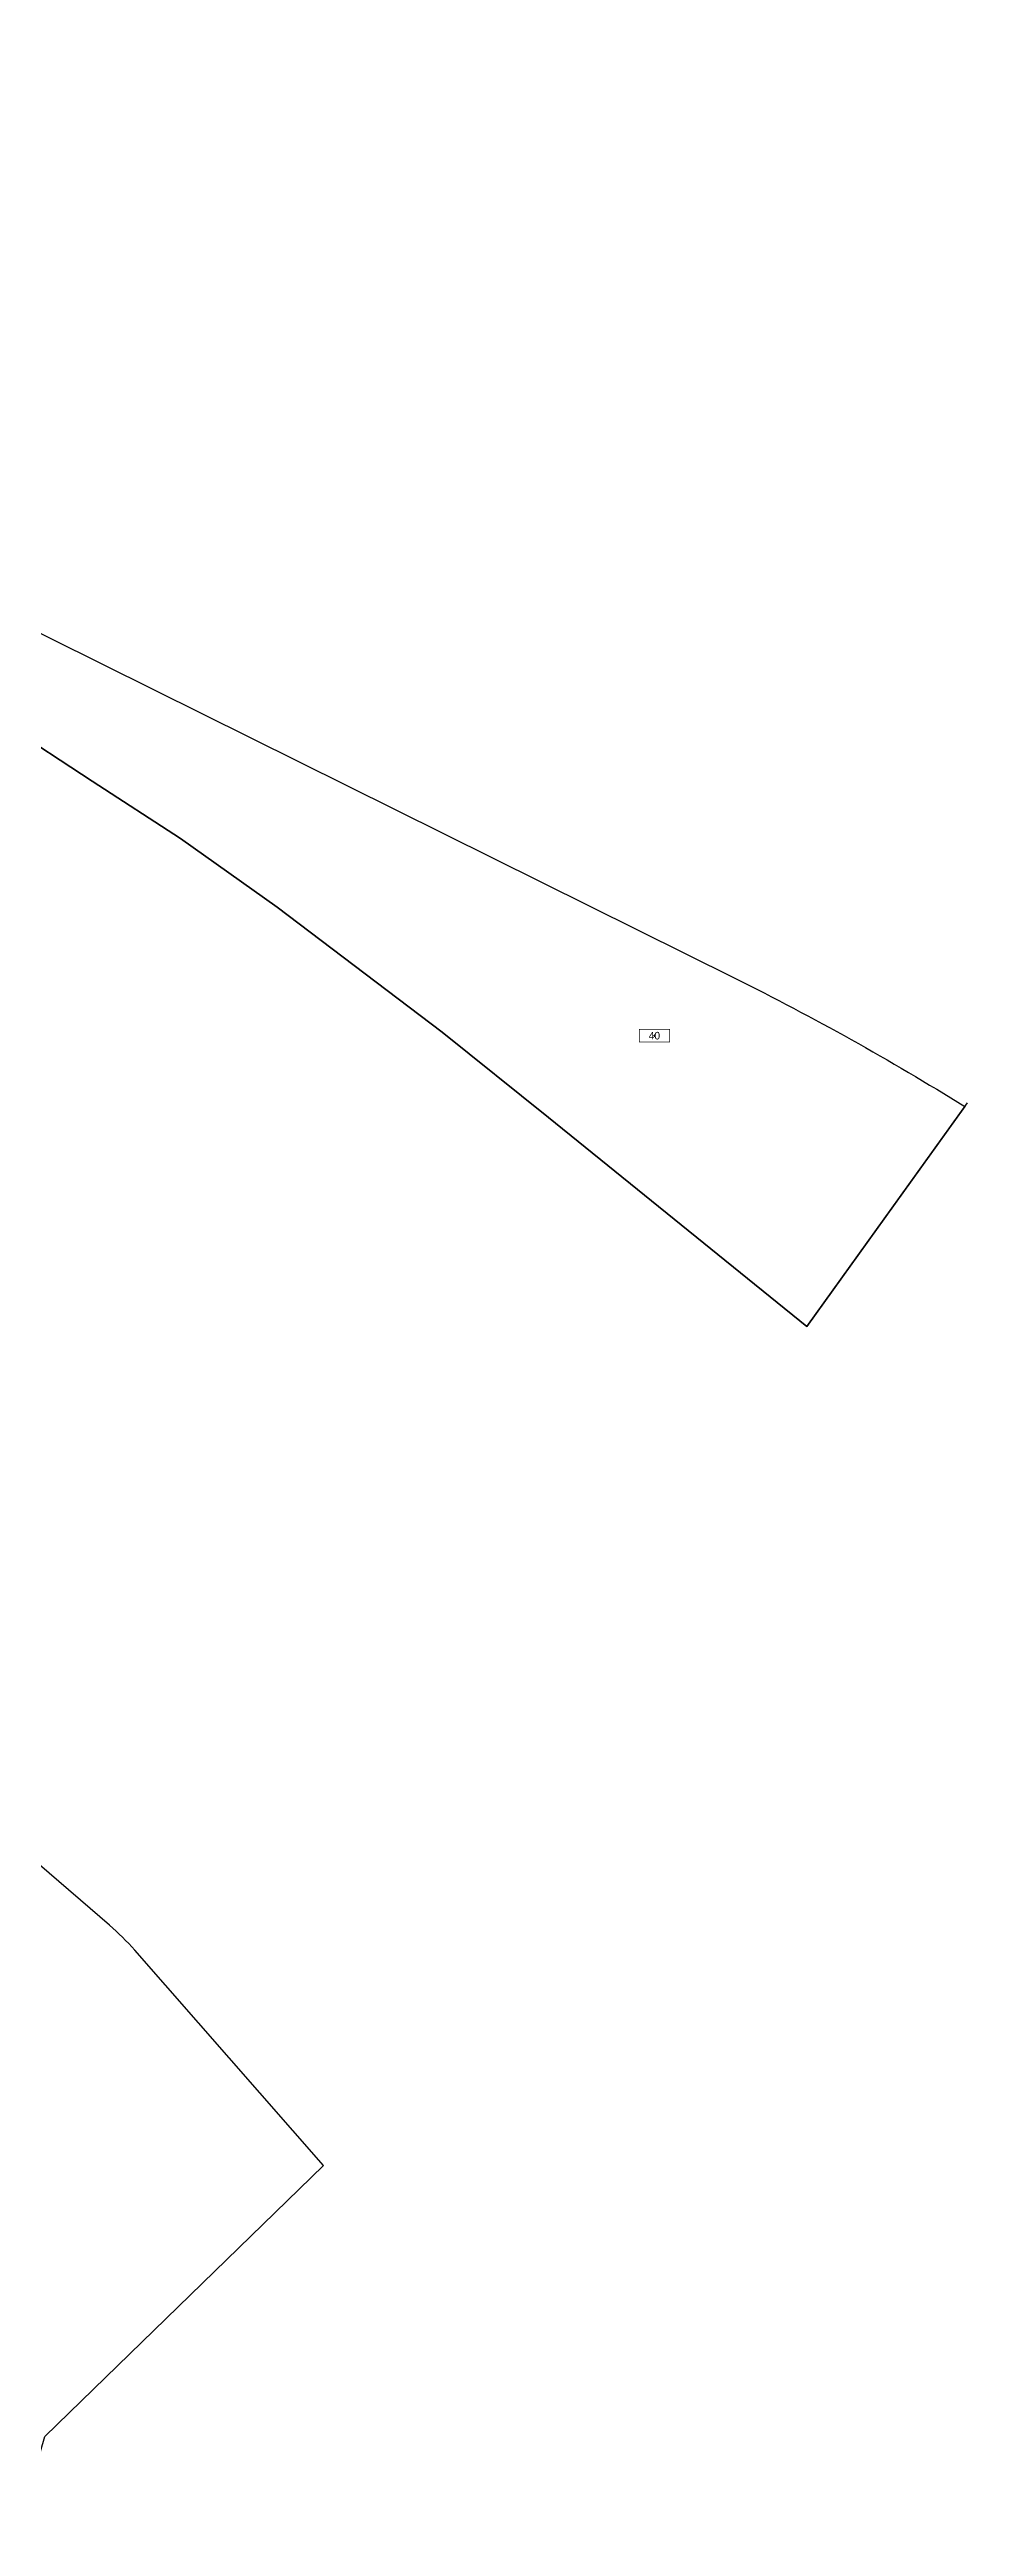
# Model space of a CAD drawing. Header units: metres. Extents: x 185880 to 187240, y 655268 to 656231.
# Drawn here: x 186210.2 to 186390.9, y 655742.5 to 656230.6 of the extents above; entities that cross this region are included whole.
import ezdxf
from ezdxf.enums import TextEntityAlignment as Align

# ---------------------------------------------------------------- set-up
doc = ezdxf.new("R2010")
doc.units = ezdxf.units.M
doc.layers.add('Pcell', color=160, linetype='Continuous')
doc.layers.add('scellno', color=160, linetype='Continuous')
doc.styles.add('mvt-nos', font='mvt-nos.shx')

# ---------------------------------------------------------------- blocks, each defined once
blk = doc.blocks.new('Cellno')
at = {"color": 2}
for points in [[(0, 0.4), (0, -0.4)], [(-0.4, 0), (0.4, 0)]]:
    blk.add_lwpolyline(points, dxfattribs=at)
at = {"layer": 'scellno', "const_width": 0.25}
blk.add_lwpolyline([(6, 2.5), (-6, 2.5), (-6, -2.5), (6, -2.5)], close=True, dxfattribs=at)
at = {"layer": 'scellno', "style": 'mvt-nos'}
blk.add_attdef('CELLNO', text='', height=3, dxfattribs=at).set_placement((0, 0), align=Align.MIDDLE)
at = {"layer": 'scellno', "style": 'mvt-nos', "flags": 1}
for tag, p in [('CODE', (-0.29, -6)), ('AREA', (0.21, -8.97))]:
    blk.add_attdef(tag, text='', height=2.5, dxfattribs=at).set_placement(p, align=Align.CENTER)

msp = doc.modelspace()

# ---------------------------------------------------------------- linework, layer by layer
at = {"layer": 'Pcell'}
for points in [[(185963.1, 656205.42), (185976.71, 656230.61), (186230.69, 656104.49), (186345.22, 656047.62, -0.023974), (186390.56, 656022.33), (186359.46, 655979), (186308.51, 656020.19), (186287.6, 656037), (186255.04, 656061.62), (186235.98, 656075.13), (186218.61, 656086.46), (186201.55, 656097.61), (186178.2, 656113.3), (186138.53, 656135.02, 0.027242), (186017.41, 656193.02, 0.04518), (186009.75, 656195.4)], [(186141.45, 655930.41), (186136.84, 655927.98), (186150.18, 655897.42), (186157.22, 655863.78), (186166.28, 655815.36), (186166.65, 655804.56), (186175.55, 655786.66), (186187.8, 655761.99), (186190.36, 655756.91, 0.084774), (186195.05, 655750.25, 0.015625), (186196.86, 655748.5, 0.011845), (186199.14, 655746.52, 0.003252), (186200.79, 655745.19, 0.000447), (186201.02, 655745, 0.001338), (186201.71, 655744.46), (186204.16, 655742.52), (186209.29, 655760.27), (186264.2, 655813.67), (186226.99, 655856.07, 0.034924), (186221.98, 655861.03), (186142.96, 655929.05, -0.010289), (186141.45, 655930.41, -0.010289)]]:
    msp.add_lwpolyline(points, format="xyb", close=True, dxfattribs=at)
msp.add_lwpolyline([(186201.55, 656097.61), (186218.61, 656086.46), (186235.98, 656075.13), (186255.04, 656061.62), (186287.6, 656037), (186308.51, 656020.19), (186359.46, 655979), (186391.08, 656023.05)], dxfattribs=at)
msp.add_lwpolyline([(186209.29, 655760.27), (186264.2, 655813.67), (186226.99, 655856.07, 0.034924), (186221.98, 655861.03), (186142.96, 655929.05, -0.010767)], format="xyb", dxfattribs=at)

# ---------------------------------------------------------------- block references
at = {"layer": 'scellno', "xscale": 0.5, "yscale": 0.5, "zscale": 0.5}
msp.add_blockref('Cellno', (186329.4, 656036.29), dxfattribs=at).add_auto_attribs({'CELLNO': '40'})

doc.saveas('drawing.dxf')
